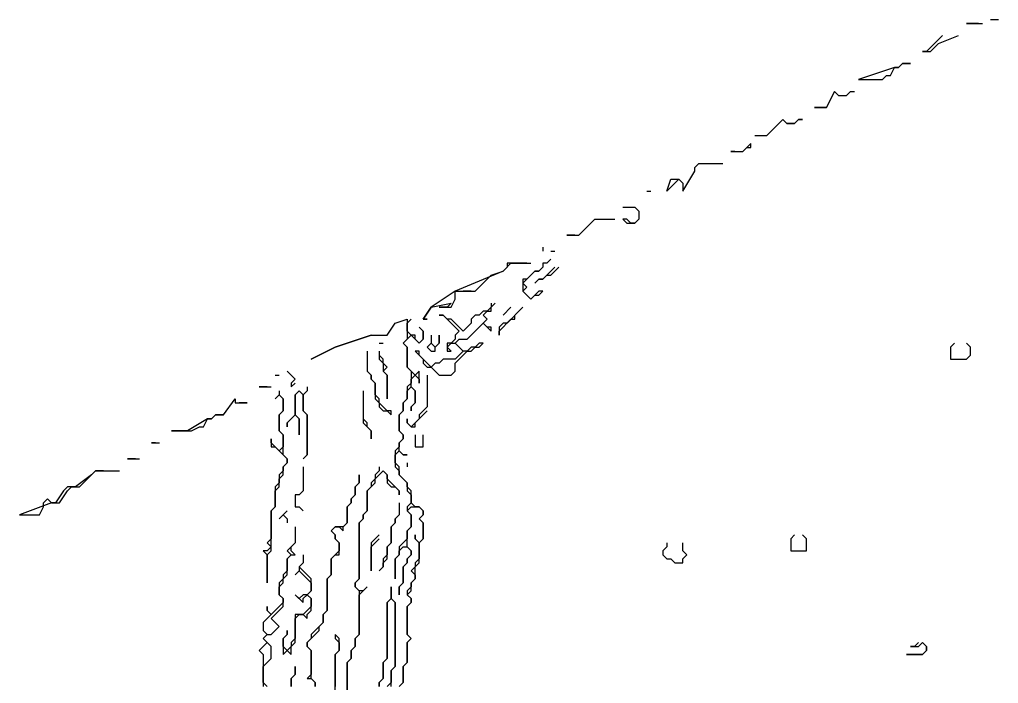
# Model space of a CAD drawing. Header units: metres. Extents: x 76363 to 76886, y 81203 to 81673.
# Drawn here: x 76453 to 76551, y 81506.5 to 81573 of the extents above; entities that cross this region are included whole.
import ezdxf

# ---------------------------------------------------------------- set-up
doc = ezdxf.new("R2010")
doc.units = ezdxf.units.M

msp = doc.modelspace()

# ---------------------------------------------------------------- linework, layer by layer
for points in [[(76549, 81572.6, 228.635), (76547.8, 81572.6, 228.56), (76549.4, 81572.6, 228.64)], [(76550.2, 81573, 228.65), (76551, 81573, 228.64)], [(76545.4, 81571.4, 228.67), (76543.8, 81569.8, 228.61), (76543.4, 81569.8, 228.61), (76544.2, 81569.8, 228.605), (76545, 81570.6, 228.64), (76547, 81571.4, 228.59)], [(76542.2, 81568.6, 228.64), (76541.4, 81568.6, 228.64), (76541, 81568.2, 228.623), (76540.6, 81568.2, 228.62), (76537, 81567, 228.73), (76539.4, 81567, 228.655), (76539.8, 81567.4, 228.66), (76540.2, 81567.4, 228.66), (76540.6, 81568.2, 228.62), (76541, 81568.2, 228.623), (76541.4, 81568.6, 228.64), (76542.2, 81568.6, 228.64)], [(76534.6, 81565.8, 228.84), (76533.8, 81564.2, 228.86), (76532.6, 81564.2, 228.93), (76533.8, 81564.2, 228.86), (76534.6, 81565.8, 228.84), (76535, 81565.4, 228.83), (76535.8, 81565.4, 228.777), (76536.2, 81565.8, 228.76), (76536.6, 81565.8, 228.69)], [(76526.6, 81561.4, 229.14), (76527.8, 81561.4, 228.91), (76529, 81562.6, 228.95), (76529.4, 81563, 228.89), (76529.8, 81562.6, 228.915), (76530.6, 81562.6, 228.947), (76531, 81563, 228.96), (76531.4, 81563, 228.96), (76531, 81563, 228.96), (76530.6, 81562.6, 228.947), (76529.8, 81562.6, 228.915), (76529.4, 81563, 228.89)], [(76524.6, 81559.8, 229), (76524.2, 81559.8, 229.005), (76525.4, 81559.8, 228.925), (76525.8, 81560.2, 228.93), (76526.2, 81560.2, 229.01), (76526.2, 81560.6, 228.99), (76525.4, 81559.8, 228.925)], [(76519, 81557, 229.09), (76517.8, 81555.8, 229.15), (76518.2, 81557, 229.13), (76519, 81557, 229.09), (76519.4, 81556.6, 229.107), (76519.4, 81555.8, 229.12), (76520.6, 81557.8, 229.16), (76520.6, 81558.2, 229.1), (76521, 81558.6, 229.03), (76523.4, 81558.6, 228.95)], [(76515.8, 81555.8, 229.16), (76516.2, 81555.8, 229.15)], [(76513.4, 81554.2, 229.095), (76514.6, 81554.2, 229.1), (76515, 81553.8, 229.16), (76515, 81553, 229.19), (76514.6, 81552.6, 229.26), (76514.2, 81552.6, 229.215), (76513.8, 81553, 229.28), (76513.4, 81553, 229.16), (76513.8, 81552.6, 229.2), (76514.6, 81552.6, 229.26), (76515, 81553, 229.19)], [(76508.6, 81551.4, 229.15), (76507.8, 81551.4, 229.14), (76509, 81551.4, 229.15), (76509.8, 81552.2, 229.127), (76510.6, 81553, 229.13), (76512.6, 81553, 229.12)], [(76505.4, 81550.2, 229.17), (76505.4, 81549.8, 229.16)], [(76506.2, 81549.8, 229.16), (76506.6, 81549.8, 229.16)], [(76506.2, 81549, 229.13), (76505.8, 81548.6, 229.11), (76505.4, 81548.6, 229.113), (76505.4, 81548.2, 229.09), (76505, 81547.8, 229.08), (76504.6, 81547.8, 229.123), (76503.8, 81547, 229.125), (76503.4, 81547, 229.07), (76503.4, 81545.8, 229.26), (76504.2, 81545, 229.265), (76504.6, 81545.4, 229.36), (76505, 81545.4, 229.28), (76505.4, 81545.8, 229.347), (76505, 81545.8, 229.45), (76504.2, 81545, 229.265), (76503.4, 81545.8, 229.26), (76503.8, 81546.2, 229.24), (76503.4, 81546.6, 229.18), (76504.6, 81547.8, 229.123), (76505, 81547.8, 229.08)], [(76503.8, 81548.6, 229.12), (76501.8, 81548.6, 229.04), (76501.8, 81548.2, 229.03), (76501.4, 81547.8, 229.09), (76496.6, 81545.8, 229.78), (76494.2, 81544.2, 229.79), (76493.4, 81543, 229.94), (76493.8, 81543, 229.82), (76493.4, 81543, 229.94), (76494.2, 81544.2, 229.79), (76496.2, 81544.6, 229.27), (76495.8, 81544.2, 229.3), (76495, 81544.2, 229.48), (76496.2, 81544.2, 229.1), (76496.6, 81545, 229.33), (76496.6, 81545.8, 229.78), (76498.2, 81545.8, 229.17), (76497.4, 81545.8, 229.31), (76498.6, 81545.8, 229.01), (76499.4, 81546.6, 229.12), (76500.2, 81547.4, 229.14), (76501.4, 81547.8, 229.09), (76502.2, 81548.6, 229.04), (76504.2, 81548.6, 229.115)], [(76506.6, 81548.2, 229.243), (76505.4, 81547, 229.34), (76505, 81547, 229.27), (76504.6, 81546.6, 229.33), (76505, 81547, 229.27), (76505.4, 81547, 229.34), (76505.8, 81547.4, 229.28), (76506.2, 81547.4, 229.325), (76507, 81548.2, 229.24)], [(76500.2, 81544.6, 229.03), (76500.2, 81544.2, 229.01), (76499.8, 81543.8, 228.99), (76499.4, 81543.8, 229), (76499, 81543.4, 228.977), (76498.6, 81543.4, 228.98), (76498.2, 81543, 228.97), (76498.2, 81542.6, 228.97), (76497.4, 81541.8, 228.99), (76496.2, 81543, 229.05), (76495.8, 81543, 229.123), (76495.4, 81543.4, 229.14), (76495, 81543.4, 229.3), (76495.4, 81543.4, 229.14), (76497, 81541.8, 228.993), (76496.6, 81541.4, 229.13), (76496.6, 81541, 229.15), (76496.2, 81540.6, 229.4), (76495.8, 81540.6, 229.56), (76495.8, 81539.8, 229.547), (76496.2, 81539.8, 229.475), (76495.8, 81540.2, 229.62), (76496.2, 81540.6, 229.4), (76496.6, 81540.6, 229.227), (76497.4, 81539.8, 229.24), (76496.6, 81539, 229.215), (76495.4, 81539, 229.56), (76495, 81538.6, 229.47), (76494.6, 81538.6, 229.55), (76494.2, 81538.2, 229.357), (76493, 81539.4, 229.897), (76493, 81539.8, 230.125), (76492.6, 81539.8, 230.07), (76493.4, 81539, 229.64), (76493.4, 81538.6, 229.435), (76493.8, 81538.2, 229.285), (76494.2, 81538.2, 229.357), (76495, 81537.4, 228.96), (76496.2, 81537.4, 228.99), (76496.6, 81537.8, 229.045), (76496.6, 81538.6, 229.08), (76497.8, 81539.8, 229.13), (76498.2, 81539.8, 229.13), (76498.6, 81540.2, 229.147), (76499, 81540.2, 229.07), (76499.4, 81540.6, 229.085), (76499, 81540.6, 229.12), (76498.6, 81540.2, 229.147), (76498.2, 81540.2, 229.22), (76497.8, 81539.8, 229.13), (76497.4, 81539.8, 229.24), (76496.6, 81540.6, 229.227), (76497, 81541, 229.03), (76497.8, 81541, 229.26), (76499.4, 81542.6, 229.17), (76500.2, 81541.8, 229.22), (76500.2, 81542.2, 229.31), (76499.8, 81542.2, 229.31), (76499.4, 81542.6, 229.17), (76499.8, 81543, 229.145), (76499.4, 81543.4, 228.975), (76499.8, 81543.8, 228.99), (76500.2, 81543.8, 228.99), (76500.2, 81544.2, 229.01), (76500.6, 81544.6, 229.065)], [(76503.4, 81544.2, 229.21), (76501.8, 81542.6, 229.09), (76501.4, 81542.6, 229.165), (76501, 81542.2, 229.11), (76501, 81541.4, 228.96), (76501, 81541.8, 229.1), (76502.2, 81543, 229.1), (76502.6, 81543, 229.103), (76502.6, 81543.4, 229.155)], [(76502.2, 81544.2, 229.31), (76501.4, 81543.4, 229.36)], [(76488.2, 81541.4, 226.06), (76484.6, 81540.2, 221.99), (76482.2, 81539, 219.88), (76482.2, 81539, 219.88), (76484.6, 81540.2, 221.99), (76488.2, 81541.4, 226.06), (76489.8, 81541.4, 228.7), (76490.6, 81542.6, 229.21), (76491.8, 81543, 230.13), (76491.8, 81541, 230.28), (76491.4, 81540.6, 229.957), (76491.8, 81540.2, 230.037), (76491.8, 81538.2, 229.35), (76492.2, 81537.8, 229.485), (76492.2, 81536.6, 229.47), (76491.8, 81536.2, 229.297), (76491.8, 81535, 229.607), (76491.4, 81534.6, 229.345), (76491.4, 81533.8, 229.488), (76491, 81533.4, 229.335), (76491, 81531.8, 229.455), (76491.4, 81531.4, 229.32), (76491.4, 81531, 229.185), (76491, 81530.6, 228.747), (76491, 81530.2, 228.66), (76490.6, 81529.8, 228.405), (76490.6, 81528.2, 228.64), (76491, 81527.8, 228.55), (76491, 81527.4, 228.495), (76491.8, 81526.6, 228.41), (76491.8, 81525.8, 228.25), (76492.2, 81525.4, 228.36), (76492.2, 81524.6, 228.25), (76491.8, 81524.2, 228.155), (76491.8, 81523.8, 228.14), (76492.2, 81523.4, 228.31), (76492.2, 81522.2, 228.49), (76491.8, 81521.8, 228.365), (76491.8, 81521, 228.55), (76491, 81520.2, 228.215), (76491, 81519.4, 228.33), (76490.6, 81519, 228.31), (76490.6, 81517, 228.587), (76490.6, 81519, 228.31), (76491, 81519.4, 228.33), (76491, 81519.8, 228.27), (76491.4, 81520.2, 228.365), (76491.8, 81520.2, 228.515), (76492.2, 81519.8, 228.575), (76492.2, 81519.4, 228.56), (76491.8, 81519, 228.482), (76491.8, 81518.6, 228.44), (76491.4, 81518.2, 228.47), (76491.4, 81516.6, 228.78), (76491, 81516.2, 228.72), (76491, 81515.4, 228.667), (76491, 81516.2, 228.72), (76491.4, 81516.6, 228.78), (76491.4, 81518.2, 228.47), (76491.8, 81518.6, 228.44), (76491.8, 81519, 228.482), (76492.2, 81519.4, 228.56), (76492.2, 81519.8, 228.575), (76491.8, 81520.2, 228.515), (76491.8, 81521.8, 228.365), (76492.2, 81522.2, 228.49), (76492.2, 81523.4, 228.31), (76491.8, 81523.8, 228.14), (76492.2, 81524.2, 228.23), (76493, 81524.2, 228.15), (76493.4, 81523.8, 228.21), (76493.4, 81523.4, 228.27), (76493, 81523, 228.48), (76493.4, 81522.6, 228.35), (76493.4, 81521, 228.235), (76493, 81520.6, 228.3), (76492.6, 81521, 228.523), (76492.6, 81521.4, 228.487), (76492.6, 81521, 228.523), (76493, 81520.6, 228.3), (76493, 81519, 228.23), (76492.6, 81518.6, 228.287), (76492.6, 81518.2, 228.12), (76492.2, 81517.8, 228.18), (76492.6, 81517.4, 228.09), (76492.6, 81517, 228.185), (76492.2, 81516.6, 228.395), (76492.2, 81516.2, 228.295), (76491.8, 81515.8, 228.325), (76491.8, 81515.4, 228.15), (76492.2, 81515, 228.17), (76492.2, 81514.6, 228.163), (76491.8, 81514.2, 228.33), (76491.8, 81511.4, 228.435), (76492.2, 81511, 228.335), (76491.8, 81510.6, 228.477), (76491.8, 81508.6, 228.49), (76491.4, 81508.2, 228.6), (76491.4, 81506.6, 228.46), (76491, 81506.2, 228.585)], [(76491, 81506.2, 228.585), (76491.4, 81506.6, 228.46), (76491.4, 81508.2, 228.6), (76491.8, 81508.6, 228.49), (76491.8, 81510.6, 228.477), (76492.2, 81511, 228.335), (76491.8, 81511.4, 228.435), (76491.8, 81514.2, 228.33), (76492.2, 81514.6, 228.163), (76492.2, 81515, 228.17), (76491.8, 81515.4, 228.15), (76492.2, 81515.8, 228.16), (76492.2, 81516.6, 228.395), (76492.6, 81517, 228.185), (76492.6, 81518.2, 228.12), (76493, 81518.6, 228.205), (76493, 81520.6, 228.3), (76493.4, 81521, 228.235), (76493.4, 81522.6, 228.35), (76493, 81523, 228.48), (76493.4, 81523.4, 228.27), (76493.4, 81523.8, 228.21), (76493, 81524.2, 228.15), (76492.6, 81524.2, 228.195), (76492.2, 81524.6, 228.25), (76492.2, 81525.8, 228.345), (76491.8, 81526.2, 228.32), (76491.8, 81526.6, 228.41), (76491, 81527.4, 228.495), (76491, 81528.2, 228.64), (76490.6, 81528.6, 228.71), (76490.6, 81529.4, 228.43), (76491, 81529.8, 228.657), (76491.4, 81529.4, 228.77), (76491.8, 81529.4, 228.885), (76491.4, 81529.4, 228.77), (76491, 81529.8, 228.657), (76491, 81530.6, 228.747), (76491.4, 81531, 229.185), (76491.4, 81531.4, 229.32), (76491, 81531.8, 229.455), (76491, 81533.4, 229.335), (76491.4, 81533.8, 229.488), (76491.4, 81534.6, 229.345), (76491.8, 81535, 229.607), (76491.8, 81535.8, 229.537), (76492.2, 81536.2, 229.634), (76492.6, 81535.8, 229.705), (76492.6, 81534.6, 229.532), (76492.2, 81534.2, 229.625), (76492.2, 81533.8, 229.5), (76492.2, 81534.2, 229.625), (76492.6, 81534.6, 229.532), (76492.6, 81535.8, 229.705), (76492.2, 81536.2, 229.634), (76492.2, 81537, 229.405), (76492.6, 81537.4, 229.46), (76493, 81537, 229.38), (76493, 81536.6, 229.465), (76493, 81537.8, 229.29), (76492.6, 81537.4, 229.46), (76491.8, 81538.2, 229.35), (76491.8, 81540.2, 230.037), (76491.4, 81540.6, 229.957), (76492.2, 81541.4, 230.45), (76493, 81540.6, 230.48), (76493.4, 81541, 230.54), (76493.4, 81541.8, 230.38), (76493, 81542.2, 230.247), (76493.4, 81541.8, 230.38), (76493.4, 81541, 230.54), (76493, 81540.6, 230.48), (76492.6, 81541, 230.5), (76492.6, 81541.4, 230.558), (76492.2, 81541.4, 230.45), (76491.8, 81541.8, 230.355), (76491.8, 81542.6, 230.155), (76492.2, 81543, 230.2)], [(76494.2, 81541.4, 230.095), (76494.2, 81540.6, 230.175), (76493.8, 81540.2, 230.31), (76494.2, 81539.8, 230.14), (76494.6, 81539.8, 230.1), (76494.6, 81540.2, 230.097), (76495, 81540.6, 229.94), (76495, 81541.4, 229.773), (76495, 81540.6, 229.94), (76494.6, 81540.2, 230.097), (76494.2, 81540.6, 230.175)], [(76489, 81540.6, 227.847), (76489.4, 81540.6, 228.315)], [(76546.6, 81540.6, 229.46), (76546.2, 81540.2, 229.515), (76546.2, 81539, 229.38), (76547.8, 81539, 229.42), (76548.2, 81539.4, 229.395), (76548.2, 81540.2, 229.35), (76547.8, 81540.6, 229.37)], [(76487.8, 81539.8, 227.177), (76487.8, 81537.8, 227.143), (76488.2, 81537.4, 227.375), (76488.2, 81537, 227.355), (76488.6, 81536.6, 227.57), (76488.6, 81535, 227.542), (76489, 81534.6, 227.86), (76489, 81534.2, 227.765), (76489.4, 81533.8, 228.003), (76489.8, 81533.8, 228.36), (76490.2, 81533.4, 228.697), (76490.2, 81533.8, 228.665), (76489.8, 81533.8, 228.36), (76489, 81534.6, 227.86), (76489, 81535, 227.8), (76488.6, 81535.4, 227.595), (76488.6, 81536.6, 227.57), (76488.2, 81537, 227.355), (76488.2, 81537.4, 227.375), (76487.8, 81537.8, 227.143)], [(76489, 81539.8, 227.987), (76489, 81539, 227.747), (76489.4, 81538.6, 227.8), (76489.4, 81537.8, 227.69), (76489.8, 81537.4, 227.785), (76489.8, 81535, 228.08), (76489.8, 81537.4, 227.785), (76489.4, 81537.8, 227.69), (76489.8, 81538.2, 227.98), (76489.4, 81538.6, 227.8), (76489.4, 81539, 228), (76489, 81539.4, 227.885)], [(76478.6, 81537.4, 218.6), (76479, 81537.4, 218.52)], [(76479.8, 81537.8, 218.53), (76480.6, 81537, 218.91), (76480.2, 81536.6, 218.783), (76480.2, 81536.2, 218.99), (76480.6, 81536.6, 218.86)], [(76493.8, 81537.4, 229.04), (76493.8, 81534.2, 228.895), (76493, 81533.4, 229.02), (76493, 81533, 228.873), (76492.2, 81532.2, 229.12), (76491.8, 81532.6, 229.45), (76491.8, 81533, 229.54), (76491.8, 81532.6, 229.45), (76492.2, 81532.2, 229.12), (76492.6, 81532.2, 228.89), (76492.6, 81532.6, 229.14), (76493.8, 81533.8, 228.8)], [(76477.8, 81536.2, 218.39), (76477, 81536.2, 218.39), (76478.2, 81536.2, 218.51)], [(76481.8, 81536.2, 219.887), (76481.8, 81535.8, 219.877), (76481.4, 81535.4, 219.795), (76481, 81535.8, 219.435), (76480.6, 81535.4, 219.345), (76480.6, 81533.4, 219.457), (76479.8, 81532.6, 219.017), (76479.8, 81532.2, 219.05), (76479.8, 81532.6, 219.017), (76480.6, 81533.4, 219.457), (76481, 81533, 219.615), (76481, 81531.4, 219.78), (76481, 81533, 219.615), (76480.6, 81533.4, 219.457), (76480.6, 81535.4, 219.345), (76481, 81535.8, 219.435), (76481.4, 81535.4, 219.795), (76481.4, 81533.8, 219.777), (76481.8, 81533.4, 220.055), (76481.8, 81529.4, 219.587), (76481.4, 81529, 219.368), (76481.8, 81529.4, 219.587), (76481.8, 81533.4, 220.055), (76481.4, 81533.8, 219.777), (76481.4, 81535.4, 219.795), (76481.8, 81535.8, 219.877)], [(76479, 81535.8, 218.61), (76479, 81535.4, 218.607), (76478.6, 81535, 218.49), (76479, 81535.4, 218.607), (76479.4, 81535, 218.79), (76479.4, 81533.8, 218.797), (76479, 81533.4, 218.65), (76479, 81531.8, 218.62), (76479.4, 81531.4, 218.745), (76479.4, 81530.2, 218.58), (76479, 81529.8, 218.463), (76478.2, 81530.6, 218.347), (76478.2, 81531, 218.4), (76478.2, 81530.2, 218.24), (76478.6, 81530.2, 218.35), (76479.8, 81529, 218.53), (76479.8, 81528.6, 218.51), (76479.4, 81528.2, 218.42), (76479.4, 81527.8, 218.4), (76479, 81527.4, 218.3), (76479, 81526.6, 218.385), (76478.6, 81526.2, 218.285), (76478.6, 81524.2, 218.4), (76478.2, 81523.8, 218.305), (76478.2, 81521, 218.335), (76477.8, 81520.6, 218.32), (76478.2, 81520.2, 218.38), (76477.8, 81519.8, 218.4), (76477.4, 81519.8, 218.43), (76477.8, 81519.4, 218.49), (76477.8, 81516.6, 218.53), (76477.8, 81519.4, 218.49), (76478.2, 81519.8, 218.457), (76478.2, 81523.8, 218.305), (76478.6, 81524.2, 218.4), (76478.6, 81525.8, 218.275), (76479, 81526.2, 218.383), (76479, 81527, 218.365), (76479.4, 81527.4, 218.42), (76479.4, 81528.2, 218.42), (76479.8, 81528.6, 218.51), (76479.8, 81529, 218.53), (76479.4, 81529.4, 218.43), (76479.4, 81531.4, 218.745), (76479, 81531.8, 218.62), (76479, 81533.4, 218.65), (76479.4, 81533.8, 218.797), (76479.4, 81535, 218.79), (76479, 81535.4, 218.607)], [(76487.4, 81535.8, 225.985), (76487.4, 81532.6, 224.683), (76488.2, 81531.8, 225.423), (76488.2, 81531, 225.491), (76488.2, 81531.8, 225.423), (76487.8, 81532.2, 225.055), (76487.8, 81532.6, 225.288), (76487.4, 81533, 224.865)], [(76473.4, 81533.4, 218.21), (76472.6, 81533.4, 218.2), (76472.2, 81533, 218.235), (76471.8, 81533, 218.27), (76469.8, 81531.8, 218.265), (76468.2, 81531.8, 218.155), (76470.2, 81531.8, 218.23), (76471, 81532.2, 218.24), (76471.4, 81532.2, 218.23), (76471.8, 81533, 218.27), (76472.2, 81533, 218.235), (76472.6, 81533.4, 218.2), (76473.4, 81533.4, 218.21), (76474.6, 81535, 218.42), (76474.6, 81534.6, 218.33), (76475.8, 81534.6, 218.33), (76475.4, 81534.6, 218.33), (76475, 81534.6, 218.336)], [(76492.6, 81531.4, 229.08), (76492.6, 81530.2, 228.91), (76493.4, 81530.2, 228.685), (76493.4, 81531.4, 228.947)], [(76466.6, 81530.6, 218.1), (76466.2, 81530.6, 218.1), (76467, 81530.6, 218.18)], [(76464.6, 81529, 218.15), (76463.8, 81529, 218.12), (76465, 81529, 218.12)], [(76481.4, 81528.2, 219.41), (76481.4, 81525.8, 219.605), (76481, 81525.4, 219.44), (76480.6, 81525.4, 219.32), (76480.6, 81524.2, 219.54), (76481, 81524.2, 219.743), (76481.4, 81523.8, 219.825)], [(76489, 81528.2, 226.952), (76489, 81527.8, 227.223), (76488.6, 81527.4, 226.983), (76488.6, 81527, 227.252), (76488.2, 81526.6, 227.01), (76488.2, 81526.2, 227.38), (76487.8, 81525.8, 227.373), (76487.8, 81523.8, 227.39), (76487.4, 81523.4, 227.063), (76487.4, 81523, 227.235), (76487, 81522.6, 226.956), (76487, 81517, 226.938), (76486.6, 81516.6, 226.423), (76486.6, 81516.2, 226.582), (76487, 81515.8, 227.153), (76487, 81511.4, 227.608), (76486.6, 81511, 227.235), (76486.6, 81510.2, 227.52), (76486.2, 81509.8, 227.425), (76486.2, 81509, 227.69), (76485.8, 81508.6, 227.18), (76485.8, 81503.4, 227.715)], [(76491.8, 81528.6, 228.66), (76491.8, 81528.2, 228.605)], [(76461.4, 81527.8, 218.15), (76460.6, 81527.8, 218.23), (76460.2, 81527.4, 218.22), (76458.6, 81526.2, 218.32), (76457.8, 81526.2, 218.32), (76457.4, 81525.8, 218.38), (76456.6, 81524.6, 218.333), (76456.2, 81524.6, 218.34), (76453, 81523.4, 218.44), (76455, 81523.4, 218.405), (76455.4, 81524.2, 218.4), (76455.4, 81524.6, 218.42), (76455.8, 81525, 218.39), (76456.2, 81524.6, 218.34), (76457, 81524.6, 218.3), (76457.8, 81525.8, 218.39), (76458.2, 81526.2, 218.32), (76459, 81526.2, 218.247), (76460.2, 81527.4, 218.22), (76460.6, 81527.8, 218.23), (76461.4, 81527.8, 218.15), (76463, 81527.8, 218.07)], [(76482.6, 81506.2, 221.662), (76482.6, 81506.6, 221.543), (76482.2, 81507, 221.11), (76482.2, 81509.8, 221.12), (76481.8, 81510.2, 220.715), (76481.8, 81510.6, 220.697), (76483, 81511.8, 221.245), (76483, 81512.2, 221.183), (76483.4, 81512.6, 221.32), (76483.4, 81513.4, 221.127), (76483.8, 81513.8, 221.367), (76483.8, 81517, 221.195), (76484.2, 81517.4, 221.644), (76484.2, 81519, 221.98), (76484.6, 81519.4, 222.55), (76485, 81519.4, 222.925), (76485, 81520.6, 222.936), (76484.6, 81521, 222.318), (76484.6, 81521.4, 222.313), (76484.2, 81521.8, 221.767), (76484.6, 81522.2, 222.12), (76485, 81522.2, 222.6), (76485.4, 81521.8, 223.248), (76485.4, 81522.2, 223.218), (76485.8, 81522.6, 223.832), (76485.8, 81524.2, 223.697), (76486.2, 81524.6, 224.25), (76486.2, 81525, 224.305), (76486.6, 81525.4, 224.703), (76486.6, 81526.2, 224.76), (76487, 81526.6, 225.112), (76487, 81527.4, 224.652), (76487, 81526.6, 225.112), (76486.6, 81526.2, 224.76), (76486.6, 81525.4, 224.703), (76486.2, 81525, 224.305), (76486.2, 81524.6, 224.25), (76485.8, 81524.2, 223.697), (76485.8, 81522.6, 223.832), (76485.4, 81522.2, 223.218), (76484.6, 81522.2, 222.12), (76484.2, 81521.8, 221.767), (76484.6, 81521.4, 222.313), (76484.6, 81521, 222.318), (76485, 81520.6, 222.936), (76485, 81519.8, 222.965), (76484.2, 81519, 221.98), (76484.2, 81517.4, 221.644), (76483.8, 81517, 221.195), (76483.8, 81513.8, 221.367), (76483.4, 81513.4, 221.127), (76483.4, 81512.6, 221.32), (76482.2, 81511.4, 220.805), (76482.2, 81511, 220.985), (76481.8, 81510.6, 220.697), (76481.8, 81510.2, 220.715), (76482.2, 81509.8, 221.12), (76482.2, 81507.4, 221.138), (76481.8, 81507, 220.847), (76482.2, 81507, 221.11), (76482.6, 81506.6, 221.543), (76482.6, 81506.2, 221.662)], [(76485.8, 81503.4, 227.715), (76485.8, 81508.6, 227.18), (76486.2, 81509, 227.69), (76486.2, 81509.8, 227.425), (76486.6, 81510.2, 227.52), (76486.6, 81511, 227.235), (76487, 81511.4, 227.608), (76487, 81515.4, 227.44), (76487.8, 81516.2, 227.475), (76487.4, 81515.8, 227.425), (76487, 81515.8, 227.153), (76486.6, 81516.2, 226.582), (76486.6, 81516.6, 226.423), (76487, 81517, 226.938), (76487, 81522.6, 226.956), (76487.4, 81523, 227.235), (76487.4, 81523.4, 227.063), (76487.8, 81523.8, 227.39), (76487.8, 81525.8, 227.373), (76488.6, 81526.6, 227.39), (76488.6, 81527, 227.252), (76489.4, 81527.8, 227.58), (76489.8, 81527.4, 227.81), (76489.8, 81526.6, 227.618), (76490.2, 81526.2, 227.75), (76490.6, 81526.2, 227.95), (76491, 81525.8, 228.035), (76491, 81525.4, 227.9), (76491, 81525.8, 228.035), (76489.8, 81527, 227.715), (76489.8, 81527.4, 227.81)], [(76491, 81524.6, 227.87), (76491, 81523.4, 227.82), (76490.6, 81523, 227.76), (76490.6, 81522.6, 227.75), (76490.2, 81522.2, 227.655), (76490.2, 81520.6, 227.77), (76489.8, 81520.2, 227.645), (76489.8, 81519.4, 227.8), (76489.4, 81519, 227.71), (76489.4, 81518.2, 227.75), (76489, 81517.8, 227.69), (76489.4, 81518.2, 227.75), (76489.4, 81518.6, 227.69), (76489.8, 81519, 227.86), (76489.8, 81520.2, 227.645), (76490.2, 81520.6, 227.77), (76490.2, 81522.2, 227.655), (76490.6, 81522.6, 227.75), (76490.6, 81523, 227.76), (76491, 81523.4, 227.82)], [(76479.8, 81523.8, 219.06), (76479, 81523, 218.685), (76479.4, 81523.4, 218.843), (76479.8, 81523, 218.945), (76479.8, 81522.6, 218.815)], [(76480.6, 81522.2, 219.26), (76480.6, 81520.6, 219.265), (76479.8, 81519.8, 218.96), (76480.2, 81519.4, 219.02), (76479.8, 81519, 218.855), (76479.8, 81517.8, 218.875), (76479.4, 81517.4, 218.78), (76479.4, 81517, 218.77), (76479, 81516.6, 218.75), (76479, 81515.4, 218.643), (76479.4, 81515, 218.755), (76479.4, 81514.6, 218.73), (76478.2, 81513.4, 218.607), (76477.8, 81513.8, 218.63), (76477.8, 81514.2, 218.65), (76477.8, 81513.8, 218.63), (76478.2, 81513.4, 218.607), (76477.4, 81512.6, 218.425), (76477.4, 81511.8, 218.51), (76477.8, 81511.4, 218.675), (76477.4, 81511, 218.58), (76477.8, 81510.6, 218.64), (76477, 81509.8, 218.45), (76477.4, 81509.4, 218.51), (76477.4, 81506.2, 218.4)], [(76489, 81521.4, 227.43), (76488.2, 81520.6, 227.267), (76488.2, 81517.8, 227.35), (76488.2, 81520.2, 227.265), (76489, 81521, 227.41)], [(76530.6, 81521.4, 229.74), (76530.2, 81521, 229.725), (76530.2, 81519.8, 229.67), (76531.8, 81519.8, 229.58), (76531.8, 81521, 229.64), (76531.4, 81521.4, 229.633)], [(76477.8, 81506.2, 218.64), (76477.4, 81506.6, 218.47), (76477.4, 81508.2, 218.495), (76478.2, 81509, 218.8), (76478.2, 81510.2, 218.775), (76477.4, 81511, 218.58), (76477.8, 81511.4, 218.675), (76478.2, 81511.4, 218.76), (76479, 81512.2, 219.015), (76478.2, 81513, 218.595), (76479.4, 81514.2, 218.68), (76479.4, 81515, 218.755), (76479, 81515.4, 218.643), (76479, 81516.2, 218.73), (76479.4, 81516.6, 218.825), (76479.4, 81517, 218.77), (76479.8, 81517.4, 218.815), (76479.8, 81519, 218.855), (76480.2, 81519.4, 219.02), (76480.6, 81519.4, 219.175), (76480.2, 81519.8, 219.04), (76480.2, 81520.2, 219.107), (76480.6, 81520.6, 219.265)], [(76517.8, 81520.6, 229.825), (76517.8, 81520.2, 229.83), (76517.4, 81519.8, 229.83), (76517.4, 81519.4, 229.85), (76517.8, 81519, 229.905), (76518.2, 81519, 230.053), (76518.6, 81518.6, 229.925), (76519.4, 81518.6, 229.92), (76519.4, 81519, 229.97), (76519.8, 81519.4, 229.915), (76519.4, 81519.8, 229.86), (76519.4, 81520.6, 229.89)], [(76481.4, 81519.4, 219.63), (76481.4, 81518.6, 219.547), (76481, 81518.2, 219.35), (76481, 81517.8, 219.3), (76480.6, 81517.4, 219.085), (76481, 81517.8, 219.3), (76482.2, 81516.6, 219.815), (76482.2, 81515.8, 219.813), (76481.8, 81515.4, 219.64), (76481.4, 81515.4, 219.45), (76481, 81515, 219.32), (76480.6, 81515.4, 219.265), (76481.4, 81514.6, 219.447), (76481.4, 81515, 219.475), (76481.8, 81515.4, 219.64), (76482.2, 81515, 219.85), (76482.2, 81514.2, 219.953), (76481.4, 81513.4, 219.48), (76480.6, 81513.4, 219.18), (76480.6, 81511, 219.8), (76480.2, 81510.6, 219.71), (76480.2, 81510.2, 219.765), (76479.8, 81509.8, 219.635), (76479.4, 81510.2, 219.615), (76479.4, 81511, 219.46), (76479.8, 81511.4, 219.625), (76479.8, 81511.8, 219.455), (76479.8, 81511.4, 219.625), (76479.4, 81511, 219.46), (76479.4, 81509.4, 219.54), (76479.8, 81509.8, 219.635), (76480.2, 81509.4, 219.73), (76480.2, 81510.2, 219.765), (76480.6, 81510.6, 219.78), (76480.6, 81513, 219.27), (76481, 81513.4, 219.335), (76481.4, 81513.4, 219.48), (76481.8, 81513, 219.74), (76481.8, 81513.4, 219.77), (76482.2, 81513.8, 219.91), (76482.2, 81515, 219.85), (76481.8, 81515.4, 219.64), (76482.2, 81515.8, 219.813), (76482.2, 81517, 219.905), (76481, 81518.2, 219.35), (76481.4, 81518.6, 219.547)], [(76490.2, 81506.2, 229.13), (76490.2, 81507.8, 229.35), (76490.6, 81508.2, 229.22), (76490.6, 81514.6, 228.89), (76490.2, 81515, 228.833), (76490.2, 81516.2, 228.535), (76490.2, 81515, 228.833), (76489.8, 81514.6, 228.662), (76489.8, 81509, 229.175), (76489.4, 81508.6, 229.12), (76489.4, 81507, 229.245), (76489, 81506.6, 229.04), (76489, 81506.2, 229.058)], [(76489, 81506.2, 229.058), (76489, 81506.6, 229.04), (76489.4, 81507, 229.245), (76489.4, 81508.6, 229.12), (76489.8, 81509, 229.175), (76489.8, 81514.6, 228.662), (76490.2, 81515, 228.833), (76490.6, 81514.6, 228.89), (76490.6, 81508.2, 229.22), (76490.2, 81507.8, 229.35), (76490.2, 81506.6, 229.14), (76489.8, 81506.2, 229.25)], [(76484.6, 81503.8, 224.246), (76484.6, 81509.4, 224.075), (76485, 81509.8, 224.38), (76485, 81511, 224.17), (76484.6, 81511.4, 223.498), (76484.6, 81511, 223.496), (76485, 81510.6, 224.19), (76485, 81509.8, 224.38), (76484.6, 81509.4, 224.075), (76484.6, 81506.2, 224.68)], [(76543, 81510.6, 229.6), (76542.6, 81510.2, 229.61), (76542.2, 81510.2, 229.585), (76543, 81510.2, 229.66), (76543.4, 81510.6, 229.6), (76543.8, 81510.2, 229.54), (76543.8, 81509.8, 229.49), (76543.4, 81509.4, 229.473), (76541.8, 81509.4, 229.48), (76543.4, 81509.4, 229.473), (76543.8, 81509.8, 229.49), (76543.8, 81510.2, 229.54), (76543.4, 81510.6, 229.6)], [(76480.2, 81506.2, 219.82), (76480.2, 81507, 219.93), (76480.6, 81507.4, 220.215), (76480.6, 81508.2, 220.17), (76480.6, 81507.4, 220.215), (76480.2, 81507, 219.93), (76480.2, 81506.2, 219.82)]]:
    msp.add_polyline3d(points)

doc.saveas('drawing.dxf')
